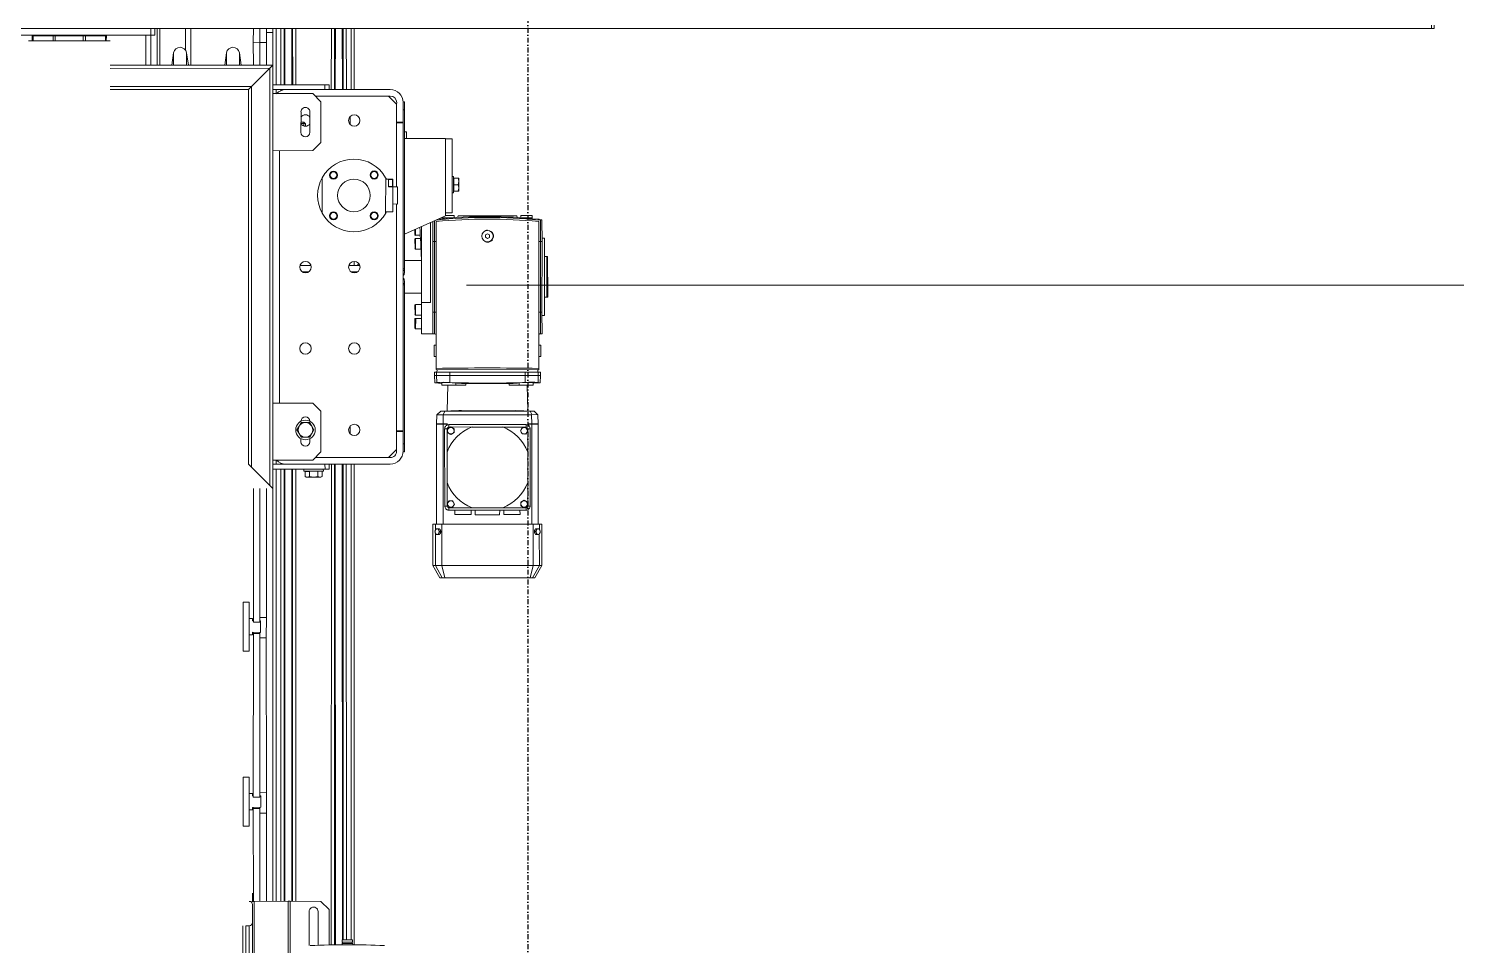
# Model space of a CAD drawing. Header units: millimetres. Extents: x 2179 to 48742, y 3478 to 161002.
# Drawn here: x 34457 to 36210, y 147007 to 148133 of the extents above; entities that cross this region are included whole.
import ezdxf

# ---------------------------------------------------------------- set-up
doc = ezdxf.new("R2010")
doc.units = ezdxf.units.MM
doc.linetypes.add('1_Čerchovaná 6_0mm', pattern=[12, 6, -3, 0, -3])
doc.layers.add('0-1', color=7, linetype='Continuous', lineweight=9)
for name, color, linetype, lineweight, true_color in [('2966-1_navrh dispozice stroju-HK_02_dwg-1', 7, 'Continuous', 9, 0x919191), ('man_ plochy-2', 7, 'Continuous', 9, 0x919191), ('S-GRID-1', 9, '1_Čerchovaná 6_0mm', 25, 0x808080)]:
    doc.layers.add(name, color=color, linetype=linetype, lineweight=lineweight, true_color=true_color)

# ---------------------------------------------------------------- blocks, each defined once
blk = doc.blocks.new('2966-1_navrh dispozice stroju-HK_02_dwg-876232-1NP _ stroje')
at = {"layer": '0-1'}
for p, q in [((-65077.5, 60942), (-65078.3, 60942.5)), ((-65072.5, 60948.7), (-65072.9, 60947.7)), ((-65047, 60938), (-64972.8, 60893.3)), ((-64986.9, 60905.4), (-64985.4, 60907.9)), ((-65169.4, 60885.4), (-65169.6, 60885.1)), ((-65330.8, 60828.2), (-65395.1, 60866.8)), ((-65327.8, 60833.2), (-65392.1, 60871.8)), ((-65325.8, 60836.6), (-65390.1, 60875.2)), ((-65343.6, 60791.3), (-65297.3, 60868.5)), ((-65285.3, 60873), (-65283.6, 60871.9)), ((-65155.9, 60876.8), (-65155.7, 60877.1)), ((-65340.3, 60812.4), (-65404.6, 60851.1)), ((-65338.3, 60815.8), (-65402.6, 60854.4)), ((-65337.8, 60816.6), (-65402.1, 60855.3)), ((-65333.3, 60824), (-65397.6, 60862.6)), ((-65332.8, 60824.8), (-65397.1, 60863.5)), ((-65134.8, 60848.7), (-65133.9, 60848.1)), ((-64912.2, 60851.1), (-64976.1, 60744.8)), ((-64877.8, 60815.9), (-64905.3, 60831.5)), ((-65367.9, 60778.1), (-65427, 60813.7)), ((-65291.6, 60810.2), (-65300, 60815.3)), ((-65213.1, 60813.8), (-65175.9, 60791.4)), ((-65139, 60820.6), (-65059.1, 60772.5)), ((-65116, 60823.1), (-65115, 60824.8)), ((-64874.9, 60820.3), (-64876.1, 60818.3)), ((-65377.4, 60762.4), (-65436.5, 60797.9)), ((-65375.4, 60765.7), (-65434.5, 60801.3)), ((-65374.9, 60766.6), (-65434, 60802.1)), ((-65370.4, 60773.9), (-65429.6, 60809.5)), ((-65369.9, 60774.8), (-65429.1, 60810.3)), ((-65344.3, 60805.7), (-65349.5, 60808.8)), ((-65239.4, 60806.3), (-65239.4, 60806.3)), ((-65178.6, 60808.8), (-64920.2, 60653.4)), ((-65134.7, 60808.6), (-65140.1, 60811.9)), ((-65120.2, 60800), (-65130, 60805.8)), ((-65103.3, 60799.1), (-65114.1, 60781.1)), ((-65437.3, 60786.9), (-65441.4, 60780.1)), ((-65380.4, 60757.4), (-65439.5, 60792.9)), ((-65079.8, 60760.5), (-65069, 60778.5)), ((-65407.1, 60759.5), (-65431.1, 60773.9)), ((-65370.1, 60762.6), (-65370.2, 60762.6)), ((-65369.7, 60763.5), (-65369.7, 60763.5)), ((-65314.5, 60753.4), (-65335.9, 60766.3)), ((-65330.3, 60775.7), (-65308.9, 60762.8)), ((-65323.9, 60759.1), (-65321.3, 60763.4)), ((-65101.1, 60773.3), (-65103.8, 60774.9)), ((-65050.5, 60758.1), (-65060.3, 60763.9)), ((-65415.4, 60745.8), (-65439.4, 60760.2)), ((-65370.9, 60751.7), (-65375.2, 60754.3)), ((-65371.2, 60758.7), (-65372.2, 60759.3)), ((-65216.1, 60724.6), (-65253.3, 60747)), ((-65036.1, 60749.4), (-65045.9, 60755.3)), ((-64955.5, 60748), (-64928.8, 60730.9)), ((-64921.7, 60743.6), (-64931.4, 60726.4)), ((-64746.5, 60746.4), (-64745.8, 60747.7)), ((-65144.1, 60719.6), (-65137.2, 60731.1)), ((-65137.6, 60730.4), (-65138, 60731.2)), ((-65043.2, 60559.4), (-65308.9, 60719.1)), ((-65135.6, 60718.1), (-65131.9, 60724.3)), ((-64917.4, 60718.3), (-64812, 60654.9)), ((-65496.9, 60697.4), (-65474.2, 60683.8)), ((-65493.5, 60703.2), (-65454.9, 60680)), ((-65175, 60668.1), (-65168.1, 60679.6)), ((-65476.2, 60644.6), (-65514.7, 60667.8)), ((-65166.6, 60666.7), (-65162.8, 60672.9)), ((-65515.1, 60651.7), (-65483.4, 60632.6)), ((-64915.7, 60641.5), (-64916.7, 60639.7)), ((-65540.8, 60607), (-65541.6, 60607.6)), ((-64965.9, 60614.4), (-64974.3, 60619.5)), ((-64437.8, 60286.8), (-64938.6, 60587.8)), ((-64435.8, 60290.2), (-64936.6, 60591.2)), ((-64432.8, 60295.2), (-64933.6, 60596.2)), ((-64425.6, 60295.5), (-64931.5, 60599.6)), ((-64986.5, 60569), (-64983.2, 60567.1)), ((-64440, 60271.2), (-64946, 60575.4)), ((-64438, 60274.6), (-64944, 60578.8)), ((-64437.5, 60275.5), (-64943.5, 60579.6)), ((-64988.8, 60557.6), (-64992.1, 60559.6)), ((-64945, 60559.9), (-64945.4, 60560.1)), ((-65584.6, 60534.2), (-65585.4, 60534.7)), ((-64508.3, 60261.4), (-64963.4, 60535)), ((-64954.6, 60544.7), (-64954.3, 60544.5)), ((-64946.9, 60544.5), (-64952.3, 60547.7)), ((-64981, 60517.3), (-64985.3, 60519.9)), ((-64978, 60522.3), (-64979, 60522.9)), ((-64976, 60525.7), (-64976.1, 60525.7)), ((-64975.5, 60526.5), (-64975.5, 60526.5)), ((-64517.7, 60245.6), (-64972.8, 60519.2)), ((-64515.7, 60249), (-64970.8, 60522.6)), ((-64515.2, 60249.8), (-64970.3, 60523.4)), ((-64510.8, 60257.2), (-64965.9, 60530.8)), ((-64510.3, 60258), (-64965.4, 60531.6)), ((-64520.7, 60240.7), (-64975.8, 60514.2)), ((-64829.1, 60393.4), (-64969.7, 60477.9)), ((-64641.3, 60299.2), (-64804.2, 60397)), ((-64818.4, 60386.9), (-64817.1, 60386.2)), ((-64428.2, 60294.1), (-64429.5, 60294.9)), ((-64428.6, 60294.4), (-64428.4, 60294.8)), ((-64428, 60294.5), (-64428.4, 60294.8)), ((-64535.2, 60216.7), (-64632.9, 60275.4)), ((-64526.9, 60230.4), (-64619.9, 60286.3)), ((-64483.5, 60278.4), (-64448, 60257)), ((-64438.4, 60286), (-64435.8, 60284.4)), ((-64435.7, 60284.6), (-64434.4, 60283.9)), ((-64453.2, 60247.4), (-64489.1, 60268.9)), ((-64534.6, 60217.5), (-64474.6, 60181.5)), ((-64536, 60215.2), (-64534.7, 60214.3)), ((-64516.1, 60190.1), (-64307.9, 60064.9))]:
    blk.add_line(p, q, dxfattribs=at)
at = {"layer": '0-1', "flags": 128}
for points in [[(-65516.8, 60664.4), (-64708.5, 62009.1), (-64711.9, 62011.2), (-64708.5, 62009.1), (-64706.9, 62011.7), (-64710.3, 62013.8)], [(-65085.5, 60930.8), (-65088, 60932.3), (-65080.8, 60944.3), (-65078.2, 60942.7), (-65084.7, 60931.9)], [(-64976.3, 60744.4), (-64976.1, 60744.8), (-64978.6, 60746.4), (-64914.8, 60852.6), (-64914.2, 60853.5), (-64915.5, 60854.3), (-65070.3, 60947.3)], [(-64969.2, 60891.2), (-64967.6, 60893.8), (-65049.1, 60942.7), (-65050.6, 60940.1)], [(-64973.8, 60891.6), (-64972.8, 60893.3), (-64949.9, 60879.6), (-64950.9, 60877.9), (-64973.8, 60891.6), (-65048, 60936.2)], [(-64974.1, 60897.6), (-65042.6, 60938.8), (-65042.6, 60938.8)], [(-65088, 60927.1), (-65090.1, 60927.7), (-65127.2, 60866), (-65125.7, 60864.4)], [(-65028.2, 60933.7), (-64985.4, 60907.9), (-64985, 60908.9), (-65027.6, 60934.4), (-65028.2, 60933.7), (-65029.8, 60931.1)], [(-65242.7, 60858.4), (-65216.6, 60901.7), (-65135.2, 60852.7), (-65141.8, 60797.7)], [(-65216.2, 60901.4), (-65212.1, 60908.3), (-65134.1, 60861.4), (-65138.2, 60854.5)], [(-65155.2, 60874.1), (-65154.2, 60875.8), (-65171.3, 60886.1), (-65172.4, 60884.4)], [(-65156, 60884.4), (-65153, 60881.7), (-65152.6, 60882.3), (-65156, 60884.4), (-65162.9, 60888.5), (-65166.3, 60890.6), (-65166.7, 60889.9), (-65169.4, 60885.4), (-65166, 60883.3), (-65162.6, 60881.3), (-65159.8, 60885.8), (-65162.9, 60888.5)], [(-65377.3, 60750.9), (-65369.1, 60764.5), (-65303.1, 60874.4)], [(-65296.2, 60870.2), (-65297.3, 60868.5), (-65283.6, 60871.9), (-65196.6, 60819.6)], [(-65282, 60880.3), (-65281.2, 60881.6), (-65272.7, 60876.4)], [(-65281.2, 60879.8), (-65260.6, 60867.4), (-65264.7, 60860.5)], [(-65104.6, 60773.6), (-65103.8, 60774.9), (-65105.5, 60776), (-65106.3, 60774.7), (-65273.4, 60875.1), (-65272.7, 60876.4), (-65105.5, 60776)], [(-65263.8, 60860), (-65259.7, 60866.9), (-64935.7, 60672.1), (-64939.9, 60665.3)], [(-65162.6, 60881.3), (-65159.1, 60879.2), (-65155.7, 60877.1), (-65153, 60881.7)], [(-64928, 60861.7), (-64926.7, 60863.9), (-64938.7, 60871.1), (-64940, 60868.9)], [(-65241.4, 60860.5), (-65248.2, 60864.7), (-65249.5, 60862.5)], [(-65135.7, 60853), (-65130.2, 60862), (-65127.8, 60860.5)], [(-65135.7, 60848.9), (-65134.9, 60848.4), (-65128.4, 60859.2)], [(-64903.5, 60838.9), (-64899.4, 60846.5), (-64907.2, 60851.6), (-64908.5, 60849.4), (-64916.9, 60835.5), (-64920.3, 60837.6)], [(-64914.8, 60852.6), (-64912.2, 60851.1), (-64912, 60851.5), (-64910.6, 60853.7), (-64907.2, 60851.6)], [(-64912, 60851.5), (-64908.5, 60849.4), (-64901.2, 60844.7)], [(-65018.9, 60764.7), (-65026.1, 60752.7), (-65059.1, 60772.5), (-65053.4, 60782), (-65137.6, 60832.6)], [(-65041.8, 60778.5), (-65040.8, 60780.2), (-65017.9, 60766.5), (-65018.9, 60764.7), (-65137.2, 60835.8)], [(-65137, 60838), (-65115, 60824.8), (-65040.8, 60780.2)], [(-64978.6, 60746.4), (-64979.2, 60745.5), (-64980.4, 60746.3), (-65135.3, 60839.3)], [(-64968, 60758.3), (-64964.5, 60756.3), (-64957.1, 60751.8), (-64932.6, 60791), (-64909.4, 60831), (-64916.9, 60835.5), (-64964.5, 60756.3), (-64972.9, 60742.4), (-64974.2, 60740.2), (-64966.1, 60735.6)], [(-64904.2, 60839.3), (-64901.6, 60837.7), (-64910.4, 60823), (-64912.8, 60824.4)], [(-65211.7, 60812.9), (-65209.9, 60815.9), (-65207, 60820.6), (-65203, 60818.2), (-65203.2, 60817.8)], [(-65209.9, 60815.9), (-65201.7, 60811), (-65198.9, 60815.7), (-65196, 60820.4), (-65178, 60809.6), (-65180.9, 60804.9)], [(-65202.1, 60811.3), (-65199.6, 60815.6), (-65206.9, 60819.9), (-65209.4, 60815.7)], [(-65177.4, 60792.3), (-65172.7, 60800), (-65198.9, 60815.7), (-65203, 60818.2)], [(-65130.6, 60813.9), (-65133.6, 60808.9), (-65140, 60812.8)], [(-64910.4, 60823), (-64916.7, 60812.5), (-64918.3, 60813.4), (-64945.7, 60767.9), (-64944.1, 60766.9), (-64950.5, 60756.4)], [(-64871.2, 60817.4), (-64927.1, 60724.4), (-64927.4, 60724.3), (-64930.2, 60728.3), (-64876.1, 60818.3), (-64871.3, 60817.7)], [(-64857.5, 60817.8), (-64860.7, 60812.4), (-64861.1, 60812.6), (-64857.9, 60818), (-64857.5, 60818.7), (-64857.9, 60818), (-64857.5, 60817.8), (-64857.1, 60818.5), (-64857.4, 60818.7), (-64867.2, 60824), (-64873.6, 60822.4), (-64874.9, 60820.3), (-64885.6, 60803.6)], [(-64861.6, 60811.9), (-64871.2, 60817.4), (-64871.3, 60817.7), (-64867.2, 60824)], [(-64861.2, 60811.7), (-64857.1, 60818.5), (-64751.7, 60755.2)], [(-65382.4, 60754), (-65349.5, 60808.8), (-65346.9, 60813.1), (-65341.7, 60810)], [(-65115.7, 60805.9), (-65119.1, 60800.2), (-65130.3, 60806.9), (-65127.2, 60812.1)], [(-64913.3, 60724), (-64864.4, 60805.4), (-64861.9, 60803.9), (-64876.6, 60779.3), (-64896, 60747.1), (-64909.6, 60724.7), (-64905.5, 60726.9), (-64903.5, 60725.7), (-64901.6, 60724.5), (-64901.6, 60719.9), (-64905.7, 60717.7), (-64907.7, 60718.9), (-64909.6, 60720), (-64909.6, 60724.7), (-64910.8, 60722.5), (-64913.3, 60724), (-64864.4, 60805.4)], [(-64860.7, 60812.4), (-64861.8, 60810.6), (-64862.2, 60810.8), (-64861.1, 60812.6), (-64861.6, 60811.9), (-64862.2, 60810.8), (-64864.4, 60807.2)], [(-64861.8, 60810.6), (-64863.9, 60807.1), (-64861.2, 60811.7), (-64755.9, 60748.4)], [(-64776.1, 60758.2), (-64777.6, 60755.7), (-64802.2, 60770.4), (-64834.4, 60789.8), (-64856.9, 60803.4), (-64854.6, 60799.3), (-64855.8, 60797.4), (-64857, 60795.4), (-64861.6, 60795.5), (-64863.9, 60799.5), (-64862.7, 60801.5), (-64861.5, 60803.5), (-64856.9, 60803.4), (-64859, 60804.6), (-64857.5, 60807.1), (-64776.1, 60758.2), (-64857.5, 60807.1)], [(-65506, 60594.9), (-65403, 60766.3), (-65441.6, 60789.5)], [(-65445.7, 60782.7), (-65431.1, 60773.9), (-65435.2, 60767), (-65449.8, 60775.8), (-65435.2, 60767), (-65439.4, 60760.2), (-65453.9, 60769)], [(-65313, 60712.2), (-65287.8, 60754.2), (-65291.2, 60768), (-65334, 60793.7), (-65347.8, 60790.3), (-65373, 60748.3)], [(-65502.7, 60592.9), (-65401.7, 60761), (-64962.7, 60497.1)], [(-65480.3, 60579.5), (-65392.7, 60725.2), (-65394.1, 60730.5), (-65401.7, 60761), (-65403, 60766.3), (-64957.3, 60498.4), (-64522.8, 60237.2)], [(-65403, 60766.3), (-65401.7, 60761), (-65394.1, 60730.5), (-65392.7, 60725.2), (-64998.5, 60488.2), (-64993.1, 60489.5), (-64962.7, 60497.1), (-64957.3, 60498.4), (-64962.7, 60497.1), (-64993.1, 60489.5), (-64998.5, 60488.2)], [(-65319.4, 60760.4), (-65323.4, 60762.8), (-65325.2, 60759.8)], [(-65318.1, 60762), (-65320.7, 60763.5), (-65323.4, 60762.8)], [(-65090.9, 60765.4), (-65090.1, 60766.7), (-65092.8, 60768.3)], [(-65090.1, 60766.7), (-65088.4, 60765.7), (-64921.3, 60665.2)], [(-65088.4, 60765.7), (-65089.2, 60764.4), (-64922, 60663.9), (-64921.3, 60665.2), (-64912.7, 60660), (-64913.5, 60658.8)], [(-65045.7, 60764.5), (-65049.4, 60758.3), (-65060.6, 60765), (-65056.9, 60771.2)], [(-65031.3, 60755.8), (-65035, 60749.7), (-65046.1, 60756.4), (-65042.4, 60762.5)], [(-64992.9, 60753.7), (-64994.2, 60751.6), (-65006.2, 60758.8), (-65004.9, 60761)], [(-64974.2, 60740.2), (-64977.6, 60742.2), (-64976.3, 60744.4), (-64972.9, 60742.4), (-64965.3, 60738.1), (-64966.1, 60735.6), (-64961.2, 60742.8)], [(-64952.8, 60757.8), (-64950.5, 60756.4), (-64959.3, 60741.7), (-64962, 60743.3)], [(-64774.4, 60751.3), (-64823.3, 60669.9), (-64825.9, 60671.4), (-64811.1, 60696), (-64791.7, 60728.3), (-64778.1, 60750.7), (-64782.2, 60748.4), (-64784.2, 60749.6), (-64786.1, 60750.8), (-64786.1, 60755.4), (-64782, 60757.7), (-64780, 60756.5), (-64778.1, 60755.3), (-64778.1, 60750.7), (-64776.9, 60752.9), (-64774.4, 60751.3), (-64823.3, 60669.9)], [(-64700.8, 60712.7), (-64699.2, 60715.4), (-64707.7, 60730.2), (-64711.7, 60723.7), (-64755.1, 60749.7), (-64812.8, 60653.6)], [(-64788.6, 60727.8), (-64783.9, 60725), (-64773.6, 60742.1), (-64778.3, 60744.9)], [(-64755.1, 60749.7), (-64751.1, 60756.3), (-64745.9, 60753.2)], [(-64699.2, 60715.4), (-64697.7, 60717.8), (-64706.1, 60732.9), (-64749.5, 60759), (-64751.1, 60756.3)], [(-64740.6, 60749.6), (-64741.2, 60748.5), (-64742, 60747.1), (-64742.8, 60745.9), (-64744.7, 60746.1), (-64746.5, 60746.4), (-64747.7, 60747.9), (-64748.8, 60749.5), (-64748, 60750.7), (-64747.2, 60752.1), (-64746.6, 60753.2)], [(-64740.9, 60750.1), (-64707.7, 60730.2), (-64706.1, 60732.9)], [(-65483.7, 60581.5), (-65394.1, 60730.5), (-64993.1, 60489.5)], [(-65424.2, 60731.1), (-65437.2, 60738.9), (-65423, 60733.1)], [(-64930.2, 60728.3), (-64931.4, 60726.4), (-64932.6, 60724.2), (-64931.1, 60717.8), (-64927.4, 60724.3)], [(-65432.3, 60717.6), (-65445.3, 60725.4), (-65433.5, 60715.6)], [(-64931.1, 60717.8), (-64921.8, 60711.7), (-64921.4, 60712.4), (-64921.8, 60711.6), (-64921.5, 60711.4), (-64921, 60712.2)], [(-64927.1, 60724.4), (-64917.7, 60718.5), (-64917.1, 60719.5), (-64918.2, 60717.7), (-64917.8, 60717.5), (-64916.7, 60719.3)], [(-64914.9, 60723.2), (-64917.1, 60719.5), (-64916.7, 60719.3), (-64914.6, 60722.8), (-64917.4, 60718.3), (-64921.5, 60711.4), (-64816.1, 60648.1)], [(-64917.7, 60718.5), (-64918.2, 60717.7), (-64921.4, 60712.4), (-64921, 60712.2), (-64917.8, 60717.5)], [(-64911.6, 60717.1), (-64910.1, 60719.7), (-64885.5, 60704.9), (-64853.3, 60685.5), (-64830.9, 60672), (-64833.1, 60676), (-64831.9, 60678), (-64830.7, 60680), (-64826.1, 60679.9), (-64823.9, 60675.8), (-64825, 60673.9), (-64826.2, 60671.9), (-64830.9, 60672), (-64828.7, 60670.7), (-64830.2, 60668.2), (-64911.6, 60717.1), (-64830.2, 60668.2)], [(-64754.7, 60623), (-64700.8, 60712.7), (-64711.7, 60723.7), (-64769.5, 60627.5), (-64812.8, 60653.6), (-64816.8, 60647)], [(-64806.6, 60697.8), (-64801.5, 60694.7), (-64786.1, 60720.4), (-64791.1, 60723.5)], [(-64819.5, 60676.3), (-64814.8, 60673.6), (-64804.5, 60690.7), (-64809.2, 60693.5)], [(-65457.7, 60675.4), (-65470.7, 60683.2), (-65456.5, 60677.4)], [(-65518.8, 60661), (-65516.3, 60665.2), (-65509.4, 60661.1), (-65512, 60656.8), (-65518.8, 60661), (-65621.9, 60489.5), (-65615, 60485.4), (-65512, 60656.8), (-65480.3, 60637.8)], [(-65513, 60670.7), (-65474.4, 60647.5), (-65513, 60670.7)], [(-65465.8, 60661.9), (-65478.8, 60669.7), (-65467, 60659.8)], [(-64914.3, 60659.2), (-64934.9, 60671.6), (-64939, 60664.8)], [(-64918.4, 60652.4), (-64920.2, 60653.4), (-64916.7, 60639.7), (-64963.1, 60562.6)], [(-64775, 60618.2), (-64818.4, 60644.3), (-64816.8, 60647), (-64811, 60643.5)], [(-64811.7, 60644.8), (-64811.1, 60645.8), (-64810.2, 60647.3), (-64809.5, 60648.5), (-64807.6, 60648.2), (-64805.7, 60647.9), (-64806.5, 60646.7)], [(-64756.3, 60620.3), (-64754.7, 60623), (-64769.5, 60627.5), (-64773.4, 60621), (-64807.2, 60641.2)], [(-64805.7, 60647.9), (-64804.6, 60646.4), (-64803.5, 60644.9), (-64804.2, 60643.6), (-64805.1, 60642.2), (-64805.7, 60641.2)], [(-64908.8, 60637.4), (-64974.8, 60527.5), (-64983, 60513.9)], [(-65531.8, 60610.4), (-65533.8, 60607), (-65536.8, 60602), (-65538.8, 60598.6), (-65539.3, 60597.8), (-65543.8, 60590.4), (-65544.3, 60589.6), (-65546.3, 60586.2), (-65568.7, 60548.8), (-65570.8, 60545.5), (-65571.3, 60544.6), (-65575.7, 60537.3), (-65576.2, 60536.4), (-65578.2, 60533.1), (-65581.2, 60528.1), (-65583.3, 60524.7)], [(-65540.6, 60609.3), (-65539.8, 60608.6), (-65552.3, 60587.8)], [(-65534.1, 60606.5), (-65539.2, 60609.6), (-65539.8, 60608.6), (-65534.7, 60605.5)], [(-65548.7, 60582.3), (-65553.8, 60585.3), (-65571.5, 60555.9), (-65566.4, 60552.8)], [(-65547.2, 60584.7), (-65552.3, 60587.8), (-65553.8, 60585.3)], [(-64987.3, 60516.5), (-64962.1, 60558.5), (-64965.5, 60572.2), (-65008.3, 60597.9), (-65022.1, 60594.5), (-65047.3, 60552.5)], [(-64434.9, 60283.9), (-64435.8, 60284.5), (-64429.4, 60295.1), (-64431.9, 60296.7), (-64438.3, 60286), (-64939.1, 60587)], [(-64950.1, 60568.7), (-64944.9, 60565.7), (-64977.9, 60510.8)], [(-64947.5, 60573), (-64942.3, 60569.9), (-64944.9, 60565.7)], [(-65573, 60553.5), (-65585.5, 60532.6), (-65580.4, 60529.5)], [(-65571.5, 60555.9), (-65573, 60553.5), (-65567.8, 60550.4)], [(-64958.3, 60543.4), (-64956.2, 60542.1), (-64943.8, 60562.7), (-64946, 60563.9)], [(-64949.6, 60540), (-64948.2, 60540.8), (-64947.6, 60541.8), (-64943.6, 60548.5), (-64939.5, 60555.2), (-64938.9, 60556.2), (-64938.9, 60557.8), (-64944.3, 60561.1), (-64945.7, 60558.9), (-64947, 60556.6), (-64949.7, 60552.2), (-64952.3, 60547.7), (-64953.7, 60545.5), (-64955, 60543.3), (-64949.6, 60540), (-64947.6, 60541.8)], [(-64939.5, 60555.2), (-64941.6, 60553.4), (-64947, 60556.6)], [(-65581, 60528.5), (-65586.1, 60531.6), (-65585.6, 60532.5), (-65586.4, 60533)], [(-64825.6, 60409.9), (-64829.7, 60403.1), (-64965.6, 60484.7), (-64825, 60400.2), (-64829.1, 60393.4)], [(-64628.7, 60282.3), (-64531, 60223.5), (-64624, 60279.4), (-64619.9, 60286.3), (-64641.3, 60299.2), (-64645.4, 60292.3), (-64808.3, 60390.2), (-64804.2, 60397), (-64825.6, 60409.9), (-64961.4, 60491.6)], [(-64830.4, 60394.1), (-64830.9, 60393.3), (-64833.5, 60394.8), (-64835.5, 60391.4)], [(-64818.4, 60381.1), (-64816.3, 60384.5), (-64818.9, 60386.1), (-64813.7, 60394.6), (-64825.7, 60401.8), (-64826.3, 60401)], [(-64814.3, 60393.8), (-64813, 60393), (-64640.7, 60289.5), (-64644.9, 60282.6), (-64817.1, 60386.2), (-64813, 60393)], [(-64634.1, 60270.3), (-64632.1, 60273.7), (-64634.6, 60275.3), (-64629.5, 60283.9), (-64641.5, 60291.1), (-64642, 60290.2)], [(-64441.4, 60268.8), (-64478.7, 60291.2), (-64492.4, 60287.8), (-64511.8, 60255.6)], [(-64428.4, 60294.8), (-64426.6, 60293.8), (-64428, 60294.5), (-64434.6, 60283.4)], [(-64646.1, 60283.4), (-64646.6, 60282.5), (-64649.2, 60284.1), (-64651.3, 60280.6)], [(-64630, 60283), (-64628.7, 60282.3), (-64632.9, 60275.4), (-64634.1, 60276.1)], [(-64434.8, 60284.1), (-64435.1, 60283.7), (-64433.3, 60282.6), (-64434.6, 60283.4), (-64435.1, 60283.7), (-64435.1, 60283.7)], [(-64513.2, 60253.3), (-64534.6, 60217.5), (-64535.7, 60215.8), (-64544.2, 60221)], [(-64451.8, 60219.5), (-64453.2, 60217.2), (-64513.2, 60253.3), (-64511.8, 60255.6), (-64451.8, 60219.5), (-64449.6, 60223.2)], [(-64439, 60143.7), (-64437, 60147.1), (-64434.8, 60150.6), (-64432.8, 60154), (-64513.3, 60202.4), (-64532.3, 60213.8), (-64513.3, 60202.4)], [(-64437, 60147.1), (-64514.1, 60193.4), (-64512, 60197), (-64434.9, 60150.6), (-64432.7, 60149.2), (-64436.6, 60142.8), (-64438.7, 60144.1)]]:
    blk.add_lwpolyline(points, dxfattribs=at)
for points in [[(-65070.9, 60950), (-65069.9, 60951.7), (-65047, 60938), (-65048, 60936.2)], [(-65084.8, 60882.5), (-65087.3, 60881.1), (-65089.8, 60882.6), (-65089.7, 60885.5), (-65087.2, 60886.9), (-65084.7, 60885.4)], [(-65435.2, 60767), (-65411.2, 60752.6)], [(-65140.6, 60725.3), (-65144.9, 60727.9)], [(-65132.9, 60720.7), (-65133.8, 60721.2)], [(-64757.7, 60617.9), (-64756.3, 60620.3), (-64773.4, 60621), (-64775, 60618.2)], [(-64998.3, 60578.8), (-64993.1, 60578.7), (-64990.6, 60574.2), (-64988, 60569.6), (-64990.7, 60565.2), (-64993.4, 60560.7), (-64998.6, 60560.8), (-65003.8, 60560.9), (-65006.3, 60565.5), (-65008.8, 60570), (-65006.1, 60574.5), (-65003.5, 60578.9)], [(-64856.5, 60395.3), (-64852.7, 60401.7), (-64801.2, 60370.8), (-64805.1, 60364.4)], [(-64672.3, 60284.5), (-64668.4, 60290.9), (-64617, 60260), (-64620.8, 60253.6)]]:
    blk.add_lwpolyline(points, close=True, dxfattribs=at)
at = {"layer": '0-1'}
for centre, radius in [((-65087.3, 60884), 7), ((-65293.2, 60817), 7), ((-65223.2, 60803.5), 5), ((-65223.2, 60803.5), 4.19), ((-65214.6, 60769.2), 20), ((-65180.3, 60777.7), 5), ((-65180.3, 60777.7), 4.19), ((-65248.9, 60760.6), 5), ((-65248.9, 60760.6), 4.19), ((-65206.1, 60734.9), 5), ((-65206.1, 60734.9), 4.19), ((-65138.9, 60724.3), 7), ((-65169.8, 60672.9), 7), ((-65053.2, 60672.8), 7), ((-65084.1, 60621.3), 7), ((-64967.5, 60621.2), 7), ((-64998.4, 60569.8), 12)]:
    blk.add_circle(centre, radius, dxfattribs=at)
for centre, radius, start, end in [((-64592.7, 60586.7), 600, 142.9625, 155.0168), ((-64593.6, 60587.2), 600, 142.9521, 154.779), ((-64493.4, 60527), 713.8, 143.9259, 154.0534), ((-65073.5, 60951.5), 3, 289.4486, 328.9896), ((-65169.1, 60877.8), 12.3, 59.6424, 78.593), ((-65162.3, 60873.7), 12.3, 59.6424, 78.593), ((-65087.3, 60884), 7.5, 148.9896, 168.9223), ((-65087.3, 60884), 7.5, 58.9896, 109.9017), ((-65087.3, 60884), 7.5, 45.2156, 58.9896), ((-65087.3, 60884), 7.5, 328.9896, 22.6855), ((-65289.4, 60866.2), 15.9, 58.9896, 148.9896), ((-65289.4, 60866.2), 7.92, 58.9896, 148.9896), ((-65087.3, 60884), 7.5, 311.6125, 328.9896), ((-64948.4, 60876.3), 3, 148.9896, 190.8), ((-62084.2, 59078.8), 3342, 147.9095, 150.0698), ((-64778.2, 60757.1), 150.5, 146.8819, 153.4374), ((-64758, 60749.7), 171.9, 146.4216, 151.7539), ((-64852.5, 60797.7), 67.7, 133.8478, 136.0417), ((-65214.6, 60769.2), 44.6, 88.1264, 209.8529), ((-65214.6, 60769.2), 44.6, 85.6005, 88.1264), ((-60634.1, 69177), 9495.3, 241.67508, 241.90849), ((-65134.2, 60809.3), 0.8, 238.9896, 328.9896), ((-65129.6, 60806.5), 0.8, 148.9896, 238.9896), ((-65119.8, 60800.6), 0.8, 238.9896, 328.9896), ((-64860.1, 60802.9), 5, 58.9896, 148.9896), ((-64860.1, 60802.9), 5, 58.9881, 148.9912), ((-64859.2, 60799.4), 4, 148.9896, 328.9896), ((-64859.2, 60799.4), 4, 328.9896, 148.9896), ((-64860.1, 60802.9), 2.05, 58.9896, 148.9896), ((-65214.6, 60769.2), 44.7, 268.1264, 29.8529), ((-65214.6, 60769.2), 44.7, 29.8529, 32.3788), ((-64843.9, 60737.7), 53, 79.7767, 128.2025), ((-65355.4, 60756.3), 15.9, 148.9896, 195.6809), ((-65333.1, 60771), 5.5, 58.9896, 238.9896), ((-65324.1, 60765.6), 7, 97.2029, 200.7764), ((-65324.1, 60765.6), 7, 277.2029, 328.9896), ((-65324.1, 60765.6), 7, 328.9896, 20.7764), ((-65311.7, 60758.1), 5.5, 238.9896, 58.9896), ((-65103.6, 60769.1), 4.86, 12.7273, 58.9896), ((-65095.3, 60764.1), 4.86, 58.9896, 105.2519), ((-65059.9, 60764.6), 0.8, 148.9896, 238.9896), ((-65015.3, 60764.9), 3, 107.1793, 148.9896), ((-64843.9, 60737.7), 53, 349.7767, 38.2025), ((-65214.6, 60769.2), 44.6, 209.8529, 268.1264), ((-65050.1, 60758.7), 0.8, 238.9896, 328.9896), ((-65045.5, 60755.9), 0.8, 148.9896, 238.9896), ((-65035.7, 60750.1), 0.8, 238.9896, 328.9896), ((-64808.9, 60653.1), 178, 146.3171, 151.466), ((-64823.7, 60666.4), 158.2, 144.7019, 150.9373), ((-64843.9, 60737.7), 53, 169.7767, 218.2025), ((-64782.1, 60753.1), 4, 58.9896, 238.9896), ((-64782.1, 60753.1), 4, 238.9896, 58.9896), ((-64778.7, 60753.9), 2.05, 328.9896, 58.9896), ((-64778.7, 60753.9), 5, 328.9896, 58.9896), ((-64778.7, 60753.9), 5, 328.9881, 58.9912), ((-64746.7, 60749.5), 1.81, 132.1032, 178.8974), ((-64753.4, 60744.4), 8.27, 36.9314, 49.5578), ((-64755.4, 60743.1), 10.7, 25.5449, 36.18), ((-64746.1, 60742.5), 10.7, 81.7993, 92.4344), ((-64745.3, 60737), 10.7, 81.7993, 92.4344), ((-64745.9, 60744.9), 8.27, 68.4214, 81.0479), ((-64745.1, 60739.4), 8.27, 68.4214, 81.0479), ((-64743.8, 60747.8), 1.81, 299.0225, 345.9355), ((-64748.2, 60746.3), 8.27, 36.9314, 49.5578), ((-64750.2, 60745), 10.7, 25.5449, 36.18), ((-65440.2, 60731.5), 8, 67.7758, 230.2034), ((-64905.6, 60722.3), 4, 58.9896, 238.9896), ((-64905.6, 60722.3), 4, 238.9896, 58.9896), ((-64909, 60721.4), 5, 148.9896, 238.9896), ((-64909, 60721.4), 5, 148.9881, 238.9912), ((-64909, 60721.4), 2.05, 148.9896, 238.9896), ((-64843.9, 60737.7), 53, 259.7767, 308.2025), ((-65473.7, 60675.8), 8, 67.7758, 230.2034), ((-64828.5, 60675.9), 4, 148.9896, 328.9896), ((-64828.5, 60675.9), 4, 328.9896, 148.9896), ((-65064, 60666.4), 6, 13.6442, 47.1141), ((-64922.5, 60645.6), 15.9, 328.9896, 58.9896), ((-64827.6, 60672.5), 5, 238.9896, 328.9896), ((-64827.6, 60672.5), 5, 238.9881, 328.9912), ((-64827.6, 60672.5), 2.05, 238.9896, 328.9896), ((-64922.5, 60645.6), 7.92, 328.9896, 58.9896), ((-64802, 60649.4), 10.7, 205.5449, 216.18), ((-64804.1, 60648.1), 8.27, 216.9314, 229.5578), ((-64807.2, 60654.9), 8.27, 248.4214, 261.0479), ((-64806.4, 60649.5), 8.27, 248.4214, 261.0479), ((-64807, 60657.4), 10.7, 261.7993, 272.4344), ((-64806.2, 60651.9), 10.7, 261.7993, 272.4344), ((-64796.8, 60651.3), 10.7, 205.5449, 216.18), ((-64798.9, 60649.9), 8.27, 216.9314, 229.5578), ((-65558.4, 60568), 6, 115.4323, 182.547), ((-65007.4, 60575.2), 5.5, 60.7261, 237.2531), ((-64998.4, 60569.8), 9, 148.9896, 208.9896), ((-64998.4, 60569.8), 9, 88.9896, 148.9896), ((-64998.4, 60569.8), 9, 28.9896, 88.9896), ((-64998.4, 60569.8), 9, 328.9896, 28.9896), ((-64998.4, 60569.8), 9, 208.9896, 268.9896), ((-64998.4, 60569.8), 9, 268.9896, 328.9896), ((-64986, 60562.3), 5.5, 238.9896, 58.9896), ((-64944, 60557.7), 5.08, 330.6539, 1.7096), ((-64952, 60544.3), 5.08, 330.6539, 1.7096), ((-64988.5, 60535.7), 15.9, 282.2984, 328.9896), ((-63572.9, 59773), 1000, 146.3667, 151.6126), ((-64486.3, 60273.6), 5.5, 58.9896, 238.9896), ((-64534.3, 60210.4), 3.91, 58.9896, 148.9896), ((-64534.3, 60210.4), 3.91, 58.9896, 148.9896), ((-64515.3, 60199), 3.91, 328.9896, 58.9896), ((-64515.3, 60199), 3.91, 328.9896, 58.9896)]:
    blk.add_arc(centre, radius, start, end, dxfattribs=at)
for points, degree, knots in [([(-65049.3, 60934.6), (-65049.1, 60934.9), (-65048.6, 60935.4), (-65048.2, 60935.9), (-65048, 60936.2)], 3, [0, 0, 0, 0, 0.470625, 1, 1, 1, 1]), ([(-64973.8, 60891.6), (-64974, 60891.3), (-64974.3, 60890.7), (-64974.6, 60890), (-64974.6, 60889.7)], 3, [0, 0, 0, 0, 0.531489, 1, 1, 1, 1]), ([(-65115, 60824.8), (-65114.8, 60825.1), (-65114.5, 60825.8), (-65114.3, 60826.5), (-65114.2, 60826.8)], 3, [0, 0, 0, 0, 0.531489, 1, 1, 1, 1]), ([(-64918.3, 60813.4), (-64917.4, 60815.2), (-64915.9, 60818.3), (-64914, 60822), (-64912.8, 60824.4)], 2, [0, 0, 0, 0.316127, 0.562482, 1, 1, 1]), ([(-64921.7, 60743.6), (-64919.5, 60746.9), (-64916.5, 60751.8), (-64912.9, 60757.6), (-64911, 60760.7), (-64909.7, 60762.8), (-64908.8, 60764.3), (-64908.1, 60765.5), (-64907.5, 60766.4), (-64907, 60767.3), (-64906.5, 60768.1), (-64906, 60768.8), (-64905.7, 60769.5), (-64905.4, 60769.9), (-64905.1, 60770.3), (-64904.9, 60770.7), (-64904.7, 60771.1), (-64904.5, 60771.4), (-64904.3, 60771.7), (-64904.1, 60772), (-64904, 60772.3), (-64903.8, 60772.6), (-64903.6, 60772.9), (-64903.4, 60773.1), (-64903.3, 60773.4), (-64903.1, 60773.6), (-64903, 60773.9), (-64902.8, 60774.2), (-64902.6, 60774.5), (-64902.4, 60774.8), (-64902.3, 60775.1), (-64902.1, 60775.4), (-64901.9, 60775.7), (-64901.7, 60776.1), (-64901.4, 60776.5), (-64901.2, 60776.9), (-64900.9, 60777.3), (-64900.5, 60778), (-64900.1, 60778.7), (-64899.6, 60779.5), (-64899.1, 60780.4), (-64898.5, 60781.3), (-64897.9, 60782.5), (-64896.9, 60784), (-64895.7, 60786.2), (-64891.8, 60792.7), (-64888.4, 60798.6), (-64885.6, 60803.6)], 3, [0, 0, 0, 0, 0.17076, 0.244545, 0.29289, 0.326369, 0.350767, 0.369291, 0.383821, 0.398168, 0.411987, 0.425169, 0.435048, 0.442749, 0.448937, 0.455231, 0.461462, 0.467559, 0.472298, 0.476123, 0.480781, 0.485925, 0.491462, 0.495943, 0.5, 0.504058, 0.508539, 0.514076, 0.51922, 0.523878, 0.527703, 0.532441, 0.538539, 0.54477, 0.551064, 0.557252, 0.564953, 0.574832, 0.588014, 0.601833, 0.616179, 0.630709, 0.649234, 0.673632, 0.707111, 0.755456, 1, 1, 1, 1]), ([(-65039.5, 60781.8), (-65039.7, 60781.6), (-65040.2, 60781.1), (-65040.6, 60780.5), (-65040.8, 60780.2)], 3, [0, 0, 0, 0, 0.470625, 1, 1, 1, 1]), ([(-64952.8, 60757.8), (-64951.2, 60760), (-64948.8, 60763.5), (-64946.8, 60766.3), (-64945.7, 60767.9)], 2, [0, 0, 0, 0.437518, 0.683873, 1, 1, 1]), ([(-64748.4, 60748.9), (-64748.4, 60748.8), (-64748.3, 60748.6), (-64748.2, 60748.4), (-64748.1, 60748.2), (-64748, 60748), (-64747.9, 60747.8), (-64747.8, 60747.7), (-64747.7, 60747.5), (-64747.5, 60747.4), (-64747.4, 60747.2), (-64747.3, 60747.1), (-64747.1, 60747), (-64746.9, 60746.8), (-64746.8, 60746.7), (-64746.7, 60746.7)], 3, [0, 0, 0, 0, 0.124614, 0.202388, 0.278267, 0.352162, 0.424057, 0.493997, 0.562079, 0.628439, 0.693241, 0.756669, 0.818923, 0.880207, 1, 1, 1, 1]), ([(-64747.2, 60752.1), (-64747.3, 60752), (-64747.4, 60751.8), (-64747.4, 60751.5), (-64747.4, 60751.2), (-64747.4, 60751), (-64747.4, 60750.7), (-64747.4, 60750.5), (-64747.3, 60750.3), (-64747.2, 60750.1), (-64747.1, 60749.9), (-64747, 60749.7), (-64746.9, 60749.5), (-64746.8, 60749.4)], 3, [0, 0, 0, 0, 0.166391, 0.249449, 0.332216, 0.414439, 0.495809, 0.576002, 0.654724, 0.731736, 0.806872, 0.880044, 1, 1, 1, 1]), ([(-64744.6, 60753.1), (-64744.7, 60753.1), (-64744.9, 60753.1), (-64745.1, 60753.1), (-64745.4, 60753.1), (-64745.6, 60753.1), (-64745.8, 60753.1), (-64746, 60753), (-64746.3, 60752.9), (-64746.5, 60752.8), (-64746.7, 60752.7), (-64746.9, 60752.5), (-64747.1, 60752.3), (-64747.2, 60752.1)], 3, [0, 0, 0, 0, 0.119956, 0.193128, 0.268264, 0.345276, 0.423998, 0.504191, 0.585561, 0.667784, 0.750551, 0.833609, 1, 1, 1, 1]), ([(-64746.8, 60749.4), (-64746.7, 60749.3), (-64746.6, 60749.1), (-64746.4, 60748.9), (-64746.2, 60748.8), (-64746.1, 60748.7), (-64746, 60748.6), (-64745.8, 60748.5), (-64745.7, 60748.4), (-64745.5, 60748.3), (-64745.4, 60748.2), (-64745.2, 60748.1), (-64745.1, 60748), (-64744.9, 60747.9), (-64744.8, 60747.9), (-64744.6, 60747.8), (-64744.4, 60747.7), (-64744.1, 60747.7), (-64743.9, 60747.6), (-64743.8, 60747.6)], 3, [0, 0, 0, 0, 0.125744, 0.17827, 0.229684, 0.280145, 0.32982, 0.378882, 0.427505, 0.475864, 0.524136, 0.572495, 0.621118, 0.67018, 0.719855, 0.770316, 0.82173, 0.874256, 1, 1, 1, 1]), ([(-64746.3, 60746.4), (-64746.1, 60746.3), (-64746, 60746.3), (-64745.8, 60746.2), (-64745.6, 60746.1), (-64745.4, 60746), (-64745.2, 60746), (-64745.1, 60745.9), (-64744.9, 60745.9), (-64744.7, 60745.9), (-64744.5, 60745.9), (-64744.2, 60745.9), (-64744, 60745.9), (-64743.8, 60745.9), (-64743.6, 60745.9), (-64743.4, 60746)], 3, [0, 0, 0, 0, 0.119793, 0.181077, 0.243331, 0.306759, 0.371561, 0.437921, 0.506003, 0.575943, 0.647838, 0.721733, 0.797612, 0.875386, 1, 1, 1, 1]), ([(-64741.6, 60751.3), (-64741.7, 60751.4), (-64741.8, 60751.6), (-64742, 60751.8), (-64742.1, 60751.9), (-64742.3, 60752), (-64742.4, 60752.1), (-64742.5, 60752.2), (-64742.7, 60752.3), (-64742.8, 60752.4), (-64743, 60752.5), (-64743.1, 60752.6), (-64743.3, 60752.7), (-64743.5, 60752.7), (-64743.6, 60752.8), (-64743.8, 60752.9), (-64744, 60752.9), (-64744.2, 60753), (-64744.4, 60753.1), (-64744.6, 60753.1)], 3, [0, 0, 0, 0, 0.125744, 0.17827, 0.229684, 0.280145, 0.32982, 0.378882, 0.427505, 0.475864, 0.524136, 0.572495, 0.621118, 0.67018, 0.719855, 0.770316, 0.82173, 0.874256, 1, 1, 1, 1]), ([(-64743.8, 60747.6), (-64743.7, 60747.6), (-64743.5, 60747.6), (-64743.2, 60747.5), (-64743, 60747.6), (-64742.8, 60747.6), (-64742.5, 60747.6), (-64742.3, 60747.7), (-64742.1, 60747.8), (-64741.9, 60747.9), (-64741.7, 60748), (-64741.4, 60748.2), (-64741.3, 60748.4), (-64741.2, 60748.5)], 3, [0, 0, 0, 0, 0.119956, 0.193128, 0.268264, 0.345276, 0.423998, 0.504191, 0.585561, 0.667784, 0.750551, 0.833609, 1, 1, 1, 1]), ([(-64741.2, 60748.5), (-64741.1, 60748.7), (-64741, 60748.9), (-64740.9, 60749.2), (-64740.9, 60749.5), (-64740.9, 60749.7), (-64741, 60749.9), (-64741, 60750.2), (-64741.1, 60750.4), (-64741.2, 60750.6), (-64741.3, 60750.8), (-64741.4, 60751), (-64741.5, 60751.2), (-64741.6, 60751.3)], 3, [0, 0, 0, 0, 0.166391, 0.249449, 0.332216, 0.414439, 0.495809, 0.576002, 0.654724, 0.731736, 0.806872, 0.880044, 1, 1, 1, 1]), ([(-65140, 60731.2), (-65139.9, 60731), (-65139.8, 60730.7), (-65139.7, 60730.3), (-65139.6, 60730.1), (-65139.4, 60729.8), (-65139.3, 60729.6), (-65139.1, 60729.4), (-65138.8, 60729.2), (-65138.6, 60729), (-65138.5, 60728.9)], 3, [0, 0, 0, 0, 0.224229, 0.31934, 0.415184, 0.511667, 0.608688, 0.706141, 0.803916, 1, 1, 1, 1]), ([(-64811.1, 60645.8), (-64811.2, 60645.7), (-64811.3, 60645.5), (-64811.3, 60645.2), (-64811.3, 60644.9), (-64811.3, 60644.7), (-64811.3, 60644.4), (-64811.2, 60644.2), (-64811.2, 60644), (-64811.1, 60643.8), (-64811, 60643.6), (-64810.9, 60643.4), (-64810.8, 60643.2), (-64810.7, 60643.1)], 3, [0, 0, 0, 0, 0.166391, 0.249449, 0.332216, 0.414439, 0.495809, 0.576002, 0.654724, 0.731736, 0.806872, 0.880044, 1, 1, 1, 1]), ([(-64808.5, 60646.8), (-64808.6, 60646.8), (-64808.8, 60646.8), (-64809, 60646.8), (-64809.3, 60646.8), (-64809.5, 60646.8), (-64809.7, 60646.8), (-64809.9, 60646.7), (-64810.2, 60646.6), (-64810.4, 60646.5), (-64810.6, 60646.4), (-64810.8, 60646.2), (-64811, 60646), (-64811.1, 60645.8)], 3, [0, 0, 0, 0, 0.119956, 0.193128, 0.268264, 0.345276, 0.423998, 0.504191, 0.585561, 0.667784, 0.750551, 0.833609, 1, 1, 1, 1]), ([(-64810.7, 60643.1), (-64810.6, 60643), (-64810.5, 60642.8), (-64810.3, 60642.6), (-64810.1, 60642.5), (-64810, 60642.4), (-64809.9, 60642.3), (-64809.7, 60642.2), (-64809.6, 60642.1), (-64809.4, 60642), (-64809.3, 60641.9), (-64809.1, 60641.8), (-64809, 60641.7), (-64808.8, 60641.6), (-64808.7, 60641.6), (-64808.5, 60641.5), (-64808.3, 60641.4), (-64808, 60641.4), (-64807.8, 60641.3), (-64807.7, 60641.3)], 3, [0, 0, 0, 0, 0.125744, 0.17827, 0.229684, 0.280145, 0.32982, 0.378882, 0.427505, 0.475864, 0.524136, 0.572495, 0.621118, 0.67018, 0.719855, 0.770316, 0.82173, 0.874256, 1, 1, 1, 1]), ([(-64806, 60648), (-64806.1, 60648), (-64806.3, 60648.1), (-64806.5, 60648.2), (-64806.7, 60648.3), (-64806.8, 60648.3), (-64807, 60648.4), (-64807.2, 60648.4), (-64807.4, 60648.5), (-64807.6, 60648.5), (-64807.8, 60648.5), (-64808, 60648.5), (-64808.2, 60648.5), (-64808.5, 60648.5), (-64808.7, 60648.4), (-64808.8, 60648.4)], 3, [0, 0, 0, 0, 0.119793, 0.181077, 0.243331, 0.306759, 0.371561, 0.437921, 0.506003, 0.575943, 0.647838, 0.721733, 0.797612, 0.875386, 1, 1, 1, 1]), ([(-64805.5, 60645), (-64805.6, 60645.1), (-64805.7, 60645.3), (-64805.9, 60645.5), (-64806, 60645.6), (-64806.2, 60645.7), (-64806.3, 60645.8), (-64806.4, 60645.9), (-64806.6, 60646), (-64806.7, 60646.1), (-64806.9, 60646.2), (-64807, 60646.3), (-64807.2, 60646.4), (-64807.3, 60646.4), (-64807.5, 60646.5), (-64807.7, 60646.6), (-64807.9, 60646.6), (-64808.1, 60646.7), (-64808.3, 60646.8), (-64808.5, 60646.8)], 3, [0, 0, 0, 0, 0.125744, 0.17827, 0.229684, 0.280145, 0.32982, 0.378882, 0.427505, 0.475864, 0.524136, 0.572495, 0.621118, 0.67018, 0.719855, 0.770316, 0.82173, 0.874256, 1, 1, 1, 1]), ([(-64807.7, 60641.3), (-64807.6, 60641.3), (-64807.4, 60641.3), (-64807.1, 60641.2), (-64806.9, 60641.3), (-64806.7, 60641.3), (-64806.4, 60641.3), (-64806.2, 60641.4), (-64806, 60641.5), (-64805.8, 60641.6), (-64805.6, 60641.7), (-64805.3, 60641.9), (-64805.2, 60642.1), (-64805.1, 60642.2)], 3, [0, 0, 0, 0, 0.119956, 0.193128, 0.268264, 0.345276, 0.423998, 0.504191, 0.585561, 0.667784, 0.750551, 0.833609, 1, 1, 1, 1]), ([(-64803.9, 60645.4), (-64803.9, 60645.6), (-64803.9, 60645.7), (-64804.1, 60646), (-64804.2, 60646.2), (-64804.3, 60646.4), (-64804.4, 60646.6), (-64804.5, 60646.7), (-64804.6, 60646.9), (-64804.7, 60647), (-64804.9, 60647.1), (-64805, 60647.3), (-64805.1, 60647.4), (-64805.3, 60647.5), (-64805.5, 60647.6), (-64805.6, 60647.7)], 3, [0, 0, 0, 0, 0.124614, 0.202388, 0.278267, 0.352162, 0.424057, 0.493997, 0.562079, 0.628439, 0.693241, 0.756669, 0.818923, 0.880207, 1, 1, 1, 1]), ([(-64805.1, 60642.2), (-64805, 60642.4), (-64804.9, 60642.6), (-64804.8, 60642.9), (-64804.8, 60643.2), (-64804.8, 60643.4), (-64804.9, 60643.6), (-64804.9, 60643.9), (-64805, 60644.1), (-64805.1, 60644.3), (-64805.2, 60644.5), (-64805.3, 60644.7), (-64805.4, 60644.9), (-64805.5, 60645)], 3, [0, 0, 0, 0, 0.166391, 0.249449, 0.332216, 0.414439, 0.495809, 0.576002, 0.654724, 0.731736, 0.806872, 0.880044, 1, 1, 1, 1]), ([(-64943.6, 60548.5), (-64943.1, 60549.3), (-64942.3, 60550.8), (-64941.8, 60552.5), (-64941.6, 60553.4)], 3, [0, 0, 0, 0, 0.501649, 1, 1, 1, 1]), ([(-64946.9, 60544.5), (-64946.3, 60545.1), (-64945.1, 60546.3), (-64944, 60547.8), (-64943.6, 60548.5)], 3, [0, 0, 0, 0, 0.501057, 1, 1, 1, 1])]:
    blk.add_open_spline(points, degree=degree, knots=knots, dxfattribs=at)
at = {"layer": 'man_ plochy-2', "flags": 128}
blk.add_lwpolyline([(-65049.1, 60830.9), (-64077.3, 62447.6), (-67175.6, 64310.1)], dxfattribs=at)

msp = doc.modelspace()

# ---------------------------------------------------------------- linework, layer by layer
at = {"layer": 'S-GRID-1'}
msp.add_line((35069.8, 158068.3), (35069.8, 120650.8), dxfattribs=at)

# ---------------------------------------------------------------- block references
at = {"layer": '2966-1_navrh dispozice stroju-HK_02_dwg-1', "rotation": 301.0103595051887}
msp.add_blockref('2966-1_navrh dispozice stroju-HK_02_dwg-876232-1NP _ stroje', (16370.5, 60726.8), dxfattribs=at)

doc.saveas('drawing.dxf')
